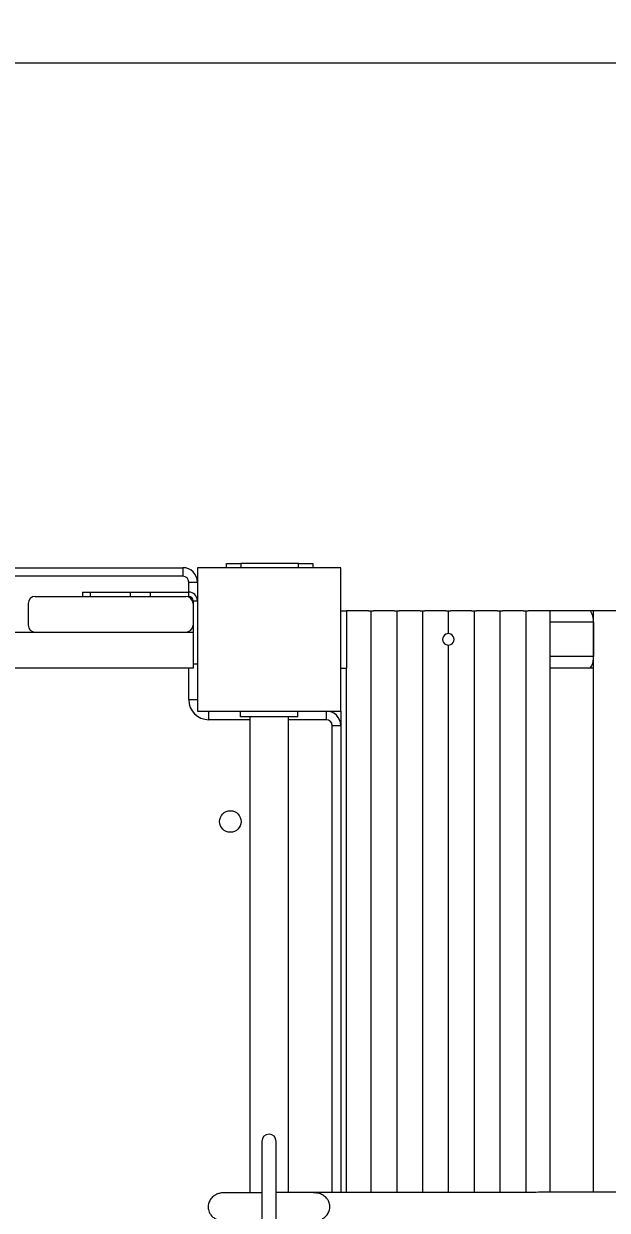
# Model space of a CAD drawing. Header units: millimetres. Extents: x -6028 to 5958, y -6064 to 4137.
# Drawn here: x 1688 to 2095, y 2165 to 2993 of the extents above; entities that cross this region are included whole.
import ezdxf

# ---------------------------------------------------------------- set-up
doc = ezdxf.new("R2010")
doc.units = ezdxf.units.MM
for name, color, linetype in [('DIKOM_ОБЪЕКТ', 7, 'Continuous'), ('DIKOM_РАЗМЕР_ЗОНА', 7, 'Continuous'), ('DIKOM_РАЗМЕР_ОБЪЕКТА', 7, 'Continuous')]:
    doc.layers.add(name, color=color, linetype=linetype)
doc.styles.add('style1', font='arial.ttf', dxfattribs={"width": 0.8})
doc.dimstyles.new('1-50', dxfattribs={"dimtxt": 300, "dimasz": 200, "dimexe": 100, "dimexo": 0, "dimgap": 100, "dimtad": 1, "dimtxsty": 'style1', "dimcen": 200, "dimclrd": 7, "dimclre": 7, "dimclrt": 7, "dimadec": 1, "dimazin": 2, "dimtfac": 1, "dimtmove": 0, "dimatfit": 2, "dimfxl": 0, "dimlwd": 25, "dimlwe": 18, "dimarcsym": 0})

# ---------------------------------------------------------------- blocks, each defined once
blk = doc.blocks.new('*D10')
at = {"layer": 'Defpoints', "color": 0, "transparency": 16777216}
for p in [(1555.59, 4137.49), (5858.35, 4137.49), (1555.59, -4898.38)]:
    blk.add_point(p, dxfattribs=at)
at = {"layer": 'DIKOM_РАЗМЕР_ЗОНА', "color": 7, "lineweight": 18, "transparency": 16777216}
for p, q in [((1555.59, 4137.49), (5958.35, 4137.49)), ((1555.59, -4898.38), (5958.35, -4898.38))]:
    blk.add_line(p, q, dxfattribs=at)
at = {"layer": 'DIKOM_РАЗМЕР_ЗОНА', "color": 7, "lineweight": 25, "transparency": 16777216}
blk.add_line((5858.35, -4698.38), (5858.35, 3937.49), dxfattribs=at)
at = {"layer": 'DIKOM_РАЗМЕР_ЗОНА', "color": 7, "transparency": 16777216}
for points in [[(5825.01, 3937.49), (5891.68, 3937.49), (5858.35, 4137.49)], [(5825.01, -4698.38), (5891.68, -4698.38), (5858.35, -4898.38)]]:
    blk.add_solid(points, dxfattribs=at)
at = {"layer": 'DIKOM_РАЗМЕР_ЗОНА', "color": 7, "transparency": 16777216, "insert": (5605.17, 52.12), "char_height": 300, "attachment_point": 5, "rotation": 90, "style": 'style1'}
blk.add_mtext('9050', dxfattribs=at)
blk = doc.blocks.new('*D11')
at = {"layer": 'Defpoints', "color": 0, "transparency": 16777216}
for p in [(259.43, 2965.58), (1920.55, -3002.33), (4022.59, -3002.33)]:
    blk.add_point(p, dxfattribs=at)
at = {"layer": 'DIKOM_РАЗМЕР_ОБЪЕКТА', "color": 7, "lineweight": 18, "transparency": 16777216}
for p, q in [((259.43, 2965.58), (4122.59, 2965.58)), ((1920.55, -3002.33), (4122.59, -3002.33))]:
    blk.add_line(p, q, dxfattribs=at)
at = {"layer": 'DIKOM_РАЗМЕР_ОБЪЕКТА', "color": 7, "lineweight": 25, "transparency": 16777216}
blk.add_line((4022.59, 2765.58), (4022.59, -2802.33), dxfattribs=at)
at = {"layer": 'DIKOM_РАЗМЕР_ОБЪЕКТА', "color": 7, "transparency": 16777216}
for points in [[(3989.25, 2765.58), (4055.92, 2765.58), (4022.59, 2965.58)], [(3989.25, -2802.33), (4055.92, -2802.33), (4022.59, -3002.33)]]:
    blk.add_solid(points, dxfattribs=at)
at = {"layer": 'DIKOM_РАЗМЕР_ОБЪЕКТА', "color": 7, "transparency": 16777216, "insert": (3769.41, -24.42), "char_height": 300, "attachment_point": 5, "rotation": 90, "style": 'style1'}
blk.add_mtext('6000', dxfattribs=at)

msp = doc.modelspace()

# ---------------------------------------------------------------- linework, layer by layer
at = {"layer": 'DIKOM_ОБЪЕКТ', "color": 7, "linetype": 'Continuous', "lineweight": 15}
for p, q in [((1829.877, 2613.494), (1829.877, 2616.494)), ((1829.877, 2616.494), (1839.877, 2616.494)), ((1839.877, 2616.494), (1839.877, 2613.494)), ((1879.877, 2616.494), (1839.877, 2616.494)), ((1879.877, 2613.494), (1879.877, 2616.494)), ((1879.877, 2616.494), (1889.877, 2616.494)), ((1889.877, 2616.494), (1889.877, 2613.494)), ((1119.433, 2613.494), (1799.433, 2613.494)), ((1799.433, 2607.494), (1119.433, 2607.494)), ((1799.433, 2613.494), (1799.433, 2607.494)), ((1809.433, 2613.494), (1809.433, 2513.494)), ((1909.433, 2613.494), (1809.433, 2613.494)), ((1909.433, 2513.494), (1909.433, 2613.494)), ((1803.433, 2603.494), (1809.433, 2603.494)), ((1803.433, 2596.494), (1803.433, 2603.494)), ((1696.433, 2593.494), (1801.433, 2593.494)), ((1729.258, 2596.494), (1729.258, 2593.494)), ((1729.258, 2596.494), (1735.021, 2596.494)), ((1735.021, 2593.494), (1735.021, 2596.494)), ((1735.021, 2596.494), (1762.846, 2596.494)), ((1762.846, 2593.494), (1762.846, 2596.494)), ((1762.846, 2596.494), (1776.758, 2596.494)), ((1776.758, 2593.494), (1776.758, 2596.494)), ((1776.758, 2596.494), (1803.433, 2596.494)), ((1803.433, 2593.494), (1803.433, 2596.494)), ((1803.433, 2593.076), (1803.433, 2593.494)), ((1806.433, 2590.494), (1806.433, 2546.494)), ((1806.433, 2590.494), (1809.433, 2590.494)), ((1691.433, 2588.494), (1691.433, 2573.494)), ((1909.433, 2583.494), (1913.433, 2583.494)), ((1928.701, 2583.494), (1913.433, 2583.494)), ((1913.433, 2583.494), (1913.433, 2543.494)), ((1928.701, 2583.494), (1930.433, 2583.494)), ((1930.433, 2583.494), (1930.433, 2177.8)), ((1930.433, 2583.494), (1932.165, 2583.494)), ((1946.701, 2583.494), (1932.165, 2583.494)), ((1946.701, 2583.494), (1948.433, 2583.494)), ((1948.433, 2583.494), (1948.433, 2177.822)), ((1948.433, 2583.494), (1950.165, 2583.494)), ((1964.701, 2583.494), (1950.165, 2583.494)), ((1964.701, 2583.494), (1966.433, 2583.494)), ((1966.433, 2583.494), (1966.433, 2177.843)), ((1966.433, 2583.494), (1968.166, 2583.494)), ((1982.701, 2583.494), (1968.166, 2583.494)), ((1982.701, 2583.494), (1984.433, 2583.494)), ((1984.433, 2583.494), (1986.166, 2583.494)), ((1984.433, 2583.494), (1984.433, 2567.494)), ((2000.701, 2583.494), (1986.166, 2583.494)), ((2000.701, 2583.494), (2002.433, 2583.494)), ((2002.433, 2583.494), (2002.433, 2177.887)), ((2002.433, 2583.494), (2004.166, 2583.494)), ((2018.701, 2583.494), (2004.166, 2583.494)), ((2018.701, 2583.494), (2020.433, 2583.494)), ((2020.433, 2583.494), (2020.433, 2177.908)), ((2020.433, 2583.494), (2022.166, 2583.494)), ((2036.701, 2583.494), (2022.166, 2583.494)), ((2036.701, 2583.494), (2038.433, 2583.494)), ((2038.433, 2583.494), (2038.433, 2177.929)), ((2038.433, 2583.494), (2040.165, 2583.494)), ((2055.433, 2583.494), (2040.165, 2583.494)), ((2055.433, 2177.948), (2055.433, 2583.494)), ((2082.404, 2583.494), (2055.433, 2583.494)), ((2085.718, 2583.494), (2082.404, 2583.494)), ((2085.718, 2177.982), (2085.718, 2583.494)), ((2104.81, 2583.494), (2085.718, 2583.494)), ((2085.718, 2575.494), (2055.433, 2575.494)), ((2085.718, 2575.494), (2085.718, 2551.494)), ((1657.183, 2568.494), (1696.433, 2568.494)), ((1696.433, 2568.494), (1801.433, 2568.494)), ((1801.433, 2568.494), (1806.433, 2568.494)), ((1803.433, 2568.494), (1803.433, 2568.911)), ((1984.433, 2559.494), (1984.433, 2177.865)), ((2085.718, 2551.494), (2055.433, 2551.494)), ((1806.433, 2543.494), (1131.51, 2543.494)), ((1803.433, 2521.494), (1803.433, 2543.494)), ((1806.433, 2546.494), (1806.433, 2543.494)), ((1806.433, 2546.494), (1809.433, 2546.494)), ((1909.433, 2543.494), (1913.433, 2543.494)), ((1913.433, 2177.779), (1913.433, 2543.494)), ((2082.404, 2543.494), (2055.433, 2543.494)), ((2085.718, 2543.494), (2082.404, 2543.494)), ((1803.433, 2521.494), (1809.433, 2521.494)), ((1809.433, 2513.494), (1909.433, 2513.494)), ((1817.433, 2507.494), (1817.433, 2513.494)), ((1845.933, 2507.494), (1817.433, 2507.494)), ((1839.433, 2509.494), (1839.433, 2513.494)), ((1879.433, 2509.494), (1839.433, 2509.494)), ((1845.933, 2509.494), (1845.933, 2177.691)), ((1872.933, 2177.717), (1872.933, 2509.494)), ((1899.433, 2507.494), (1872.933, 2507.494)), ((1879.433, 2509.494), (1879.433, 2513.494)), ((1899.433, 2507.494), (1899.433, 2513.494)), ((1909.433, 2513.494), (1909.433, 2503.494)), ((1903.433, 2503.494), (1909.433, 2503.494)), ((1903.433, 2177.767), (1903.433, 2503.494)), ((1909.433, 2503.494), (1909.433, 2177.774)), ((1854.433, 2213.494), (1854.433, 2113.494)), ((1864.433, 2113.494), (1864.433, 2213.494))]:
    msp.add_line(p, q, dxfattribs=at)
msp.add_circle((1832.433, 2436.494), 7.5, dxfattribs=at)
for centre, radius, start, end in [((1799.433, 2603.494), 10, 0, 90), ((1799.433, 2603.494), 4, 0, 90), ((1696.433, 2588.494), 5, 90, 180), ((1801.433, 2588.494), 5, 0, 90), ((1803.433, 2590.494), 6, 0, 90), ((1803.433, 2590.494), 3, 0, 90), ((1696.433, 2573.494), 5, 180, 270), ((1801.433, 2573.494), 5, 270, 0), ((1984.433, 2563.494), 4, 115.658906, 244.341094), ((1984.433, 2563.494), 4, 90, 115.658906), ((1984.433, 2563.494), 4, 64.341094, 90), ((1984.433, 2563.494), 4, 295.658906, 64.341094), ((1984.433, 2563.494), 4, 244.341094, 270), ((1984.433, 2563.494), 4, 270, 295.658906), ((1817.433, 2521.494), 14, 180, 270), ((1899.433, 2503.494), 10, 0, 90), ((1899.433, 2503.494), 4, 0, 90), ((1859.433, 2213.494), 5, 0, 180)]:
    msp.add_arc(centre, radius, start, end, dxfattribs=at)
for centre, start_param, end_param in [((2082.404, 2575.494), 4.712389, 6.2831853), ((2082.404, 2575.494), 4.712389, 6.2831853), ((2082.404, 2551.494), 3.1415927, 4.712389), ((2082.404, 2551.494), 3.1415927, 4.712389)]:
    msp.add_ellipse(centre, major_axis=(0, 8), ratio=0.4142136, start_param=start_param, end_param=end_param, dxfattribs=at)
for points, knots in [([(1829.694, 2177.65), (1828.715, 2177.663), (1826.845, 2177.687), (1824.219, 2177.138), (1821.984, 2176.169), (1820.25, 2174.925), (1818.92, 2173.497), (1817.718, 2171.64), (1816.865, 2169.079), (1816.968, 2166.295), (1817.729, 2163.951), (1818.921, 2161.978), (1820.876, 2160.096), (1823.511, 2158.677), (1826.555, 2157.884), (1828.66, 2157.899), (1829.718, 2157.907)], [0, 0, 0, 0, 0.0935868, 0.1787151, 0.252724, 0.3122673, 0.3567557, 0.3969808, 0.4767747, 0.5538694, 0.5998257, 0.6611094, 0.7361442, 0.8208588, 0.9099457, 1, 1, 1, 1]), ([(1854.433, 2177.699), (1854.392, 2177.699), (1853.381, 2177.698), (1851.31, 2177.696), (1848.141, 2177.693), (1845.08, 2177.69), (1842.21, 2177.688), (1839.595, 2177.686), (1837.051, 2177.684), (1834.657, 2177.682), (1832.508, 2177.68), (1830.728, 2177.677), (1829.356, 2177.673), (1828.944, 2177.669), (1828.734, 2177.667)], [0, 0, 0, 0, 0.00313323, 0.07554673, 0.15775985, 0.24973689, 0.32509448, 0.40584688, 0.4919466, 0.58333313, 0.67990602, 0.78160943, 0.88836223, 1, 1, 1, 1]), ([(1890.021, 2177.724), (1889.793, 2177.726), (1889.355, 2177.731), (1887.794, 2177.732), (1885.837, 2177.732), (1883.391, 2177.729), (1880.597, 2177.725), (1877.624, 2177.721), (1875.013, 2177.718), (1872.786, 2177.717), (1870.781, 2177.715), (1868.422, 2177.713), (1866.295, 2177.711), (1864.813, 2177.71), (1864.433, 2177.71)], [0, 0, 0, 0, 0.1255588, 0.2416629, 0.3480317, 0.4445124, 0.5574752, 0.6522931, 0.7287773, 0.7868068, 0.8366788, 0.888881, 0.9715731, 1, 1, 1, 1]), ([(2926.435, 2178.887), (2923.307, 2178.884), (2917.2, 2178.876), (2908.238, 2178.866), (2899.68, 2178.855), (2891.515, 2178.846), (2883.737, 2178.836), (2876.345, 2178.828), (2869.517, 2178.82), (2863.239, 2178.812), (2857.5, 2178.806), (2852.104, 2178.799), (2847.06, 2178.793), (2842.377, 2178.788), (2834.394, 2178.779), (2822.682, 2178.765), (2806.593, 2178.747), (2789.137, 2178.727), (2770.237, 2178.705), (2750.003, 2178.683), (2729.038, 2178.659), (2707.435, 2178.636), (2684.831, 2178.611), (2661.277, 2178.585), (2636.823, 2178.558), (2611.998, 2178.531), (2586.926, 2178.504), (2561.391, 2178.476), (2538.74, 2178.452), (2519.14, 2178.431), (2502.88, 2178.413), (2486.221, 2178.396), (2469.122, 2178.377), (2451.544, 2178.359), (2433.444, 2178.34), (2414.78, 2178.321), (2395.409, 2178.301), (2375.269, 2178.28), (2354.426, 2178.259), (2333.157, 2178.237), (2311.584, 2178.215), (2289.965, 2178.194), (2268.422, 2178.172), (2247.078, 2178.15), (2225.95, 2178.129), (2206.846, 2178.109), (2189.791, 2178.092), (2174.747, 2178.076), (2160.135, 2178.061), (2146.023, 2178.047), (2132.485, 2178.032), (2119.592, 2178.019), (2107.419, 2178.006), (2095.917, 2177.993), (2085.039, 2177.981), (2074.732, 2177.97), (2064.946, 2177.959), (2054.071, 2177.947), (2042.349, 2177.933), (2029.917, 2177.919), (2018.058, 2177.905), (2006.727, 2177.892), (1995.851, 2177.879), (1985.431, 2177.866), (1975.487, 2177.854), (1966.794, 2177.844), (1959.223, 2177.835), (1952.662, 2177.827), (1947.292, 2177.82), (1942.909, 2177.815), (1939.328, 2177.811), (1935.366, 2177.806), (1931.016, 2177.8), (1926.348, 2177.795), (1921.336, 2177.789), (1915.951, 2177.782), (1910.043, 2177.775), (1903.531, 2177.767), (1896.31, 2177.759), (1889.403, 2177.751), (1882.988, 2177.743), (1877.601, 2177.737), (1874.423, 2177.734), (1872.933, 2177.732)], [0, 0, 0, 0, 0.0129511, 0.0252864, 0.0370043, 0.0481039, 0.0585848, 0.0684469, 0.0776908, 0.0856218, 0.0930345, 0.0999295, 0.1063078, 0.11217, 0.1175183, 0.1359966, 0.1548026, 0.1739398, 0.1947222, 0.2155108, 0.2363046, 0.2571156, 0.2779359, 0.300036, 0.3221674, 0.3443616, 0.366619, 0.388892, 0.4111703, 0.4242829, 0.4373725, 0.4504329, 0.4634592, 0.4764521, 0.4894167, 0.5023633, 0.5153051, 0.5284806, 0.5416788, 0.5549188, 0.5682057, 0.5815366, 0.5946701, 0.6078376, 0.6210281, 0.6342084, 0.644168, 0.6540976, 0.6639935, 0.6738559, 0.6836912, 0.6935125, 0.7033394, 0.7131887, 0.7230662, 0.732976, 0.7429164, 0.7528809, 0.767847, 0.7827926, 0.7976815, 0.8125219, 0.8273271, 0.8420966, 0.8565389, 0.8705326, 0.8806925, 0.8906078, 0.9002853, 0.9051549, 0.9105968, 0.9166119, 0.9232015, 0.9303654, 0.9376773, 0.945501, 0.9538343, 0.9626756, 0.9720245, 0.9818838, 0.9880476, 0.9943967, 1, 1, 1, 1]), ([(1889.152, 2157.964), (1890.123, 2157.952), (1891.979, 2157.929), (1894.592, 2158.479), (1896.821, 2159.449), (1898.553, 2160.693), (1899.879, 2162.118), (1901.08, 2163.972), (1901.935, 2166.532), (1901.833, 2169.315), (1901.074, 2171.659), (1899.884, 2173.633), (1897.932, 2175.517), (1895.304, 2176.938), (1892.275, 2177.731), (1890.187, 2177.715), (1889.138, 2177.707)], [0, 0, 0, 0, 0.0929753, 0.1776776, 0.2515202, 0.3111417, 0.3558657, 0.3963691, 0.4767196, 0.5543614, 0.600663, 0.6622151, 0.7373468, 0.8219255, 0.9106205, 1, 1, 1, 1])]:
    msp.add_open_spline(points, degree=3, knots=knots, dxfattribs=at)

# ---------------------------------------------------------------- dimensions: what is measured, and where the dimension line sits
at = {"layer": 'DIKOM_РАЗМЕР_ЗОНА'}
dim = msp.add_linear_dim(base=(5858.345, 4137.494), p1=(1555.593, -4898.379), p2=(1555.593, 4137.494), angle=90, text='9050', dimstyle='1-50', dxfattribs=at)
dim.commit()
dim.dimension.update_dxf_attribs({"geometry": '*D10', "text_midpoint": (5858.345, 52.12), "dimtype": 160})
at = {"layer": 'DIKOM_РАЗМЕР_ОБЪЕКТА'}
dim = msp.add_linear_dim(base=(4022.586, -3002.33), p1=(259.433, 2965.575), p2=(1920.546, -3002.33), angle=90, text='6000', dimstyle='1-50', dxfattribs=at)
dim.commit()
dim.dimension.update_dxf_attribs({"geometry": '*D11', "text_midpoint": (4022.586, -24.423), "dimtype": 160})

doc.saveas('drawing.dxf')
